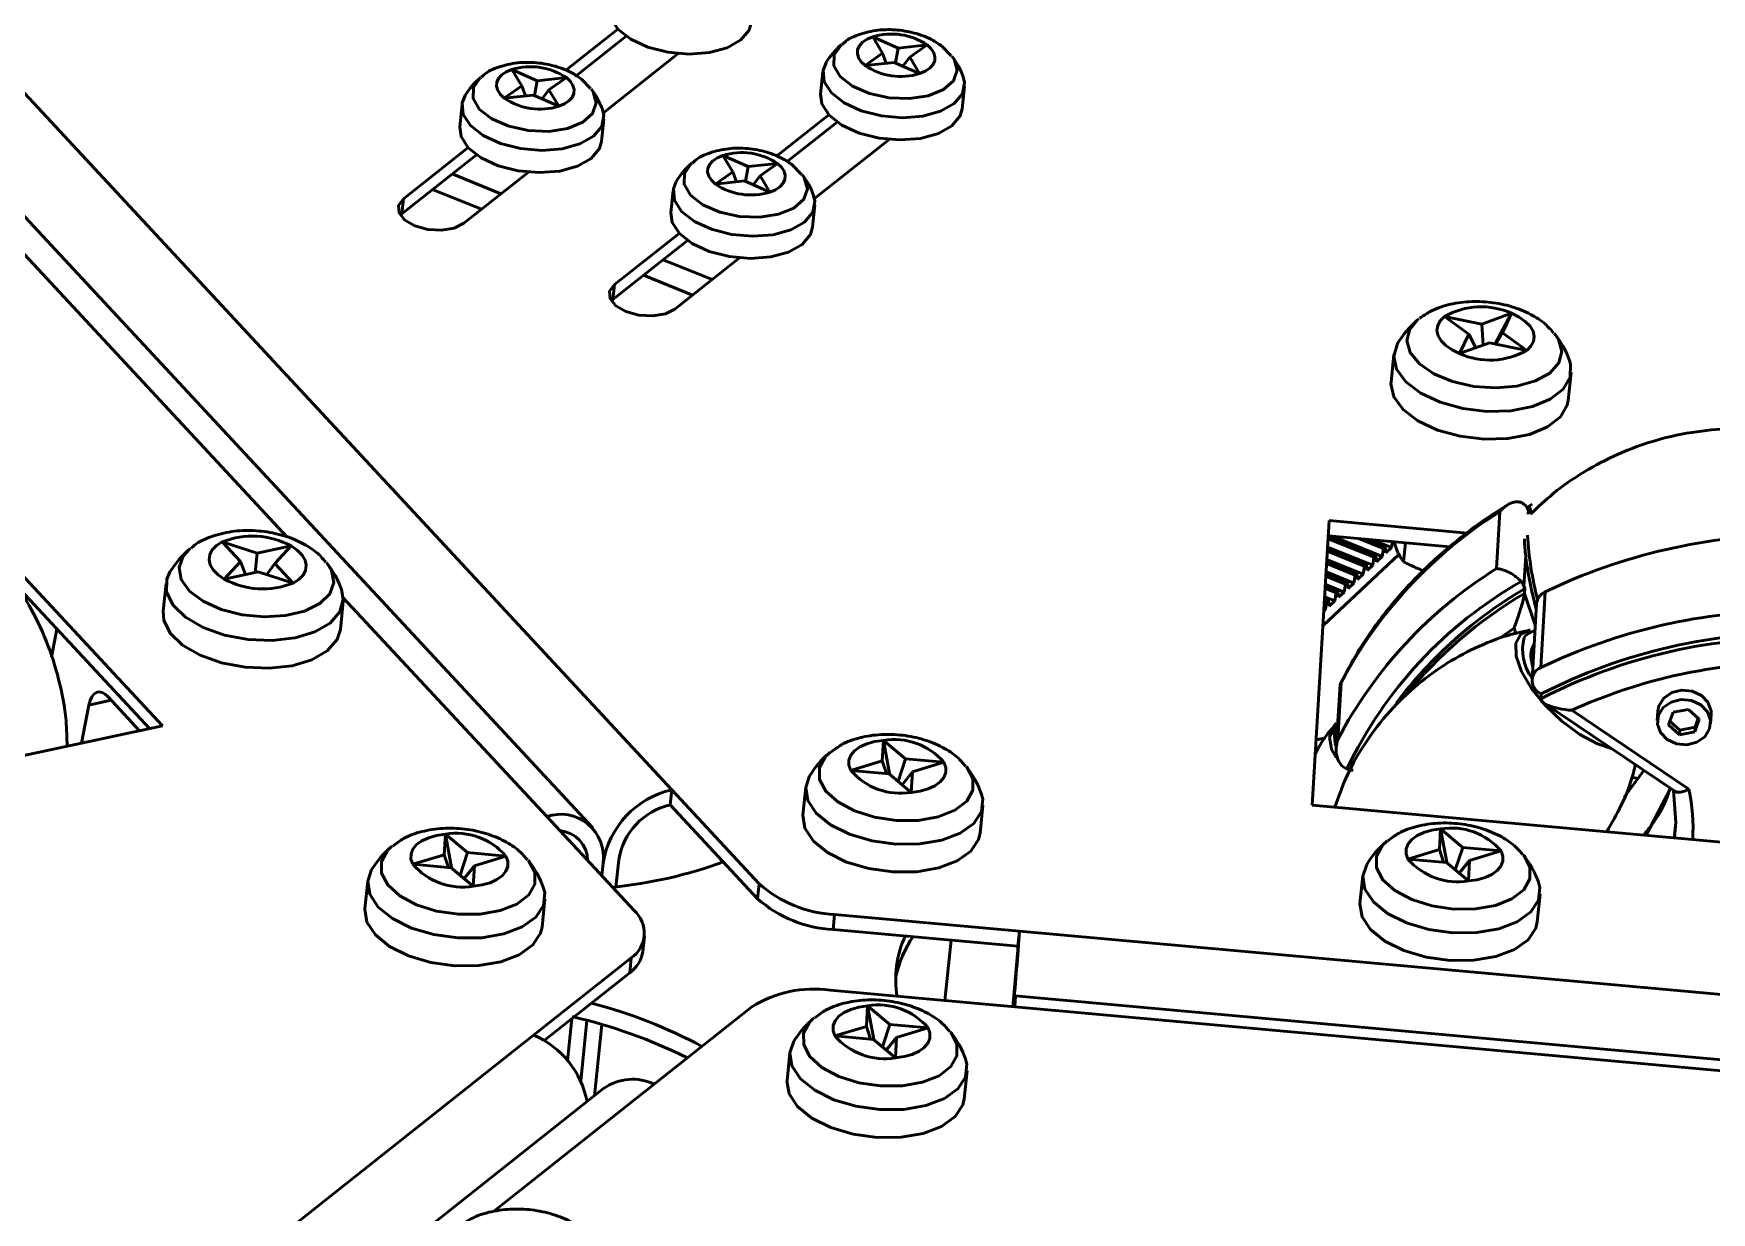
# Model space of a CAD drawing. Header units: millimetres. Extents: x 263 to 2983, y 441 to 2500.
# Drawn here: x 1865.9 to 1960.1, y 1862.7 to 1928.8 of the extents above; entities that cross this region are included whole.
import ezdxf

# ---------------------------------------------------------------- set-up
doc = ezdxf.new("R2010")
doc.units = ezdxf.units.MM
doc.header["$LTSCALE"] = 0.5
doc.layers.add('BOL', color=7, linetype='Continuous', lineweight=50)

msp = doc.modelspace()

# ---------------------------------------------------------------- linework, layer by layer
at = {"layer": 'BOL'}
for p, q in [((1901.72, 1886.398), (1859.385, 1931.934)), ((1897.278, 1884.25), (1854.942, 1929.786)), ((1895.751, 1926.774), (1898.684, 1929.096)), ((1896.351, 1926.476), (1899.151, 1928.692)), ((1913.549, 1927.738), (1912.996, 1928.657)), ((1912.996, 1928.657), (1914.42, 1928.028)), ((1902.07, 1927.719), (1897.877, 1924.401)), ((1912.573, 1927.046), (1913.549, 1927.738)), ((1913.549, 1927.738), (1913.758, 1927.174)), ((1914.42, 1928.028), (1914.27, 1927.195)), ((1914.42, 1928.028), (1916.055, 1928.205)), ((1915.079, 1927.512), (1914.688, 1927.01)), ((1916.055, 1928.205), (1915.079, 1927.512)), ((1915.079, 1927.512), (1915.632, 1926.594)), ((1917.409, 1927.587), (1916.903, 1928.118)), ((1893.293, 1925.903), (1892.74, 1926.821)), ((1892.74, 1926.821), (1894.164, 1926.193)), ((1894.164, 1926.193), (1895.799, 1926.369)), ((1895.799, 1926.369), (1894.822, 1925.677)), ((1910.196, 1926.687), (1910.068, 1925.439)), ((1914.208, 1927.222), (1912.573, 1927.046)), ((1915.632, 1926.594), (1914.208, 1927.222)), ((1892.316, 1925.21), (1893.293, 1925.903)), ((1893.293, 1925.903), (1893.502, 1925.338)), ((1894.164, 1926.193), (1894.013, 1925.36)), ((1894.822, 1925.677), (1894.432, 1925.175)), ((1894.822, 1925.677), (1895.375, 1924.758)), ((1897.153, 1925.752), (1896.647, 1926.282)), ((1918.026, 1924.621), (1918.155, 1925.869)), ((1889.94, 1924.852), (1889.812, 1923.604)), ((1893.952, 1925.387), (1892.316, 1925.21)), ((1895.375, 1924.758), (1893.952, 1925.387)), ((1897.77, 1922.786), (1897.898, 1924.034)), ((1907.602, 1921.956), (1910.534, 1924.278)), ((1908.202, 1921.658), (1911.001, 1923.874)), ((1913.92, 1922.901), (1909.728, 1919.583)), ((1886.563, 1918.729), (1890.745, 1922.039)), ((1886.65, 1919.571), (1890.278, 1922.442)), ((1905.144, 1921.085), (1904.591, 1922.003)), ((1904.591, 1922.003), (1906.014, 1921.374)), ((1889.385, 1920.962), (1892.125, 1919.848)), ((1893.664, 1921.066), (1890.036, 1918.194)), ((1904.167, 1920.392), (1905.144, 1921.085)), ((1905.144, 1921.085), (1905.353, 1920.52)), ((1906.014, 1921.374), (1905.864, 1920.542)), ((1906.014, 1921.374), (1907.65, 1921.551)), ((1906.673, 1920.859), (1906.283, 1920.357)), ((1907.65, 1921.551), (1906.673, 1920.859)), ((1906.673, 1920.859), (1907.226, 1919.94)), ((1909.003, 1920.934), (1908.497, 1921.464)), ((1888.287, 1920.093), (1891.027, 1918.979)), ((1901.791, 1920.034), (1901.663, 1918.786)), ((1905.802, 1920.569), (1904.167, 1920.392)), ((1907.226, 1919.94), (1905.802, 1920.569)), ((1886.65, 1919.571), (1886.563, 1918.729)), ((1909.621, 1917.967), (1909.749, 1919.216)), ((1863.519, 1918.426), (1880.122, 1900.568)), ((1886.474, 1918.649), (1886.563, 1918.729)), ((1898.414, 1913.911), (1902.596, 1917.221)), ((1898.501, 1914.752), (1902.129, 1917.624)), ((1901.235, 1916.144), (1903.976, 1915.03)), ((1905.515, 1916.248), (1901.886, 1913.376)), ((1900.137, 1915.275), (1902.878, 1914.161)), ((1898.501, 1914.752), (1898.414, 1913.911)), ((1898.324, 1913.831), (1898.414, 1913.911)), ((1943.659, 1912.824), (1943.568, 1912.751)), ((1946.463, 1911.963), (1945.098, 1912.961)), ((1945.098, 1912.961), (1947.193, 1912.529)), ((1947.193, 1912.529), (1948.864, 1913.139)), ((1947.193, 1912.529), (1947.265, 1911.359)), ((1948.864, 1913.139), (1947.942, 1911.42)), ((1948.864, 1913.139), (1948.346, 1912.052)), ((1945.945, 1910.877), (1946.463, 1911.963)), ((1947.616, 1911.487), (1945.945, 1910.877)), ((1946.463, 1911.963), (1946.853, 1911.208)), ((1949.711, 1911.055), (1947.616, 1911.487)), ((1948.346, 1912.052), (1947.979, 1911.412)), ((1948.346, 1912.052), (1949.711, 1911.055)), ((1951.312, 1911.955), (1951.263, 1912.015)), ((1942.258, 1910.835), (1942.097, 1909.275)), ((1952.045, 1908.252), (1952.205, 1909.813)), ((1948.016, 1898.807), (1948.207, 1902)), ((1950.02, 1902.418), (1949.696, 1902.214)), ((1949.809, 1902.072), (1949.797, 1901.873)), ((1949.809, 1902.072), (1949.854, 1901.943)), ((1949.87, 1902.209), (1949.854, 1901.943)), ((1949.99, 1901.92), (1949.866, 1902.284)), ((1949.973, 1901.905), (1949.87, 1902.209)), ((1937.677, 1885.536), (1938.629, 1901.502)), ((1938.629, 1901.502), (1946.384, 1900.8)), ((1863.655, 1900.157), (1873.117, 1889.98)), ((1877.504, 1899.208), (1876.484, 1900.304)), ((1876.484, 1900.304), (1878.441, 1899.672)), ((1878.441, 1899.672), (1880.343, 1900.08)), ((1880.343, 1900.08), (1879.434, 1899.096)), ((1941.067, 1898.995), (1938.541, 1900.022)), ((1941.137, 1899.443), (1938.569, 1900.487)), ((1941.243, 1899.543), (1938.577, 1900.627)), ((1938.579, 1900.657), (1945.405, 1900.039)), ((1941.598, 1899.495), (1938.786, 1900.638)), ((1941.668, 1899.943), (1940.293, 1900.501)), ((1941.774, 1900.042), (1940.746, 1900.46)), ((1942.13, 1899.994), (1941.051, 1900.433)), ((1941.774, 1900.042), (1941.668, 1899.943)), ((1941.812, 1899.696), (1941.774, 1900.042)), ((1941.812, 1899.696), (1942.13, 1899.994)), ((1942.13, 1899.994), (1942.182, 1900.331)), ((1942.256, 1900.324), (1942.504, 1899.666)), ((1942.909, 1900.265), (1942.799, 1899.195)), ((1874.69, 1899.942), (1874.633, 1899.895)), ((1876.595, 1898.224), (1877.504, 1899.208)), ((1877.504, 1899.208), (1877.794, 1898.482)), ((1878.441, 1899.672), (1878.333, 1898.597)), ((1879.434, 1899.096), (1878.98, 1898.476)), ((1879.434, 1899.096), (1880.454, 1898.001)), ((1882.376, 1899.099), (1882.331, 1899.156)), ((1938.278, 1895.608), (1942.534, 1899.61)), ((1940.074, 1898.443), (1938.485, 1899.089)), ((1940.18, 1898.543), (1938.494, 1899.229)), ((1940.535, 1898.495), (1938.499, 1899.323)), ((1940.605, 1898.943), (1938.527, 1899.788)), ((1940.712, 1899.043), (1938.535, 1899.928)), ((1940.712, 1899.043), (1940.605, 1898.943)), ((1940.749, 1898.696), (1940.712, 1899.043)), ((1941.067, 1898.995), (1941.137, 1899.443)), ((1941.243, 1899.543), (1941.137, 1899.443)), ((1941.281, 1899.196), (1941.243, 1899.543)), ((1941.281, 1899.196), (1941.598, 1899.495)), ((1941.598, 1899.495), (1941.668, 1899.943)), ((1949.658, 1899.539), (1949.556, 1897.815)), ((1878.497, 1898.632), (1876.595, 1898.224)), ((1880.454, 1898.001), (1878.497, 1898.632)), ((1939.542, 1897.943), (1938.444, 1898.39)), ((1939.649, 1898.043), (1938.452, 1898.53)), ((1940.004, 1897.995), (1938.458, 1898.624)), ((1940.004, 1897.995), (1940.074, 1898.443)), ((1940.18, 1898.543), (1940.074, 1898.443)), ((1940.218, 1898.196), (1940.18, 1898.543)), ((1940.218, 1898.196), (1940.535, 1898.495)), ((1940.535, 1898.495), (1940.605, 1898.943)), ((1940.749, 1898.696), (1941.067, 1898.995)), ((1864.908, 1897.875), (1872.392, 1889.825)), ((1873.322, 1897.98), (1873.162, 1896.419)), ((1883.275, 1897.176), (1894.694, 1884.893)), ((1938.941, 1896.996), (1938.374, 1897.226)), ((1939.011, 1897.444), (1938.402, 1897.691)), ((1939.117, 1897.544), (1938.41, 1897.831)), ((1939.472, 1897.496), (1938.416, 1897.925)), ((1938.941, 1896.996), (1939.011, 1897.444)), ((1939.117, 1897.544), (1939.011, 1897.444)), ((1939.155, 1897.197), (1939.117, 1897.544)), ((1939.155, 1897.197), (1939.472, 1897.496)), ((1939.472, 1897.496), (1939.542, 1897.943)), ((1939.649, 1898.043), (1939.542, 1897.943)), ((1939.686, 1897.697), (1939.649, 1898.043)), ((1939.686, 1897.697), (1940.004, 1897.995)), ((1949.556, 1897.815), (1949.6, 1897.685)), ((1949.584, 1897.419), (1949.6, 1897.685)), ((1949.584, 1897.419), (1950.195, 1895.631)), ((1950.754, 1897.508), (1950.5, 1893.25)), ((1883.109, 1895.397), (1883.27, 1896.957)), ((1938.326, 1896.417), (1938.41, 1896.496)), ((1938.41, 1896.496), (1938.333, 1896.527)), ((1938.479, 1896.944), (1938.36, 1896.992)), ((1938.586, 1897.044), (1938.369, 1897.132)), ((1938.41, 1896.496), (1938.479, 1896.944)), ((1938.586, 1897.044), (1938.479, 1896.944)), ((1938.623, 1896.697), (1938.586, 1897.044)), ((1938.623, 1896.697), (1938.941, 1896.996)), ((1950.267, 1896.831), (1950.013, 1892.574)), ((1867.2, 1895.409), (1866.893, 1893.83)), ((1949.001, 1895.473), (1948.327, 1895.007)), ((1949.106, 1895.165), (1949.001, 1895.473)), ((1871.841, 1889.707), (1870.076, 1891.605)), ((1939.232, 1892.308), (1939.02, 1888.751)), ((1939.301, 1892.416), (1939.11, 1889.223)), ((1950.398, 1891.855), (1950.524, 1891.771)), ((1950.508, 1891.505), (1950.524, 1891.771)), ((1868.577, 1889.008), (1868.994, 1891.151)), ((1870.249, 1891.42), (1868.994, 1891.151)), ((1950.691, 1891.247), (1958.023, 1886.309)), ((1952.242, 1890.854), (1958.818, 1886.425)), ((1957.077, 1890.813), (1957.045, 1890.281)), ((1957.933, 1890.745), (1957.682, 1890.031)), ((1958.793, 1890.905), (1957.933, 1890.745)), ((1959.402, 1890.352), (1958.793, 1890.905)), ((1960.04, 1890.102), (1960.071, 1890.634)), ((1873.117, 1889.98), (1846.77, 1884.338)), ((1957.682, 1890.031), (1958.292, 1889.477)), ((1957.757, 1890.243), (1958.307, 1889.743)), ((1958.307, 1889.743), (1958.292, 1889.477)), ((1958.292, 1889.477), (1959.151, 1889.638)), ((1958.307, 1889.743), (1959.167, 1889.904)), ((1959.151, 1889.638), (1959.402, 1890.352)), ((1959.167, 1889.904), (1959.151, 1889.638)), ((1959.167, 1889.904), (1959.343, 1890.406)), ((1913.532, 1888.016), (1913.6, 1889.169)), ((1913.6, 1889.169), (1913.948, 1887.3)), ((1913.6, 1889.169), (1914.84, 1888.13)), ((1937.896, 1889.205), (1938.421, 1889.317)), ((1910.603, 1888.499), (1910.545, 1888.451)), ((1911.766, 1887.48), (1913.532, 1888.016)), ((1913.532, 1888.016), (1913.771, 1887.299)), ((1914.84, 1888.13), (1914.427, 1886.863)), ((1914.84, 1888.13), (1916.997, 1887.936)), ((1916.997, 1887.936), (1915.231, 1887.399)), ((1913.923, 1887.286), (1911.766, 1887.48)), ((1915.163, 1886.247), (1913.923, 1887.286)), ((1915.231, 1887.399), (1914.649, 1886.677)), ((1915.231, 1887.399), (1915.163, 1886.247)), ((1955.189, 1885.981), (1956.286, 1887.479)), ((1955.978, 1887.022), (1955.613, 1887.094)), ((1901.72, 1886.398), (1901.633, 1885.556)), ((1906.624, 1881.123), (1901.72, 1886.398)), ((1909.235, 1886.536), (1909.074, 1884.975)), ((1956.422, 1883.839), (1957.788, 1886.467)), ((1906.537, 1880.281), (1901.633, 1885.556)), ((1919.022, 1883.953), (1919.182, 1885.513)), ((1995.43, 1880.308), (1937.677, 1885.536)), ((1894.694, 1884.893), (1899.598, 1879.618)), ((1944.81, 1883.045), (1944.877, 1884.198)), ((1944.877, 1884.198), (1945.226, 1882.329)), ((1944.877, 1884.198), (1946.118, 1883.159)), ((1957.995, 1883.697), (1958.086, 1884.55)), ((1886.013, 1883.233), (1885.955, 1883.185)), ((1888.943, 1882.751), (1889.01, 1883.904)), ((1889.01, 1883.904), (1889.359, 1882.035)), ((1889.01, 1883.904), (1890.25, 1882.865)), ((1941.881, 1883.527), (1941.823, 1883.479)), ((1943.044, 1882.509), (1944.81, 1883.045)), ((1944.81, 1883.045), (1945.049, 1882.328)), ((1946.118, 1883.159), (1945.705, 1881.892)), ((1946.118, 1883.159), (1948.274, 1882.964)), ((1887.177, 1882.215), (1888.943, 1882.751)), ((1889.334, 1882.02), (1887.177, 1882.215)), ((1888.943, 1882.751), (1889.181, 1882.034)), ((1890.25, 1882.865), (1889.837, 1881.598)), ((1890.641, 1882.134), (1890.059, 1881.412)), ((1890.25, 1882.865), (1892.407, 1882.67)), ((1890.641, 1882.134), (1890.574, 1880.981)), ((1892.407, 1882.67), (1890.641, 1882.134)), ((1897.788, 1881.566), (1897.861, 1882.278)), ((1898.739, 1882.466), (1898.582, 1880.94)), ((1945.201, 1882.314), (1943.044, 1882.509)), ((1946.441, 1881.275), (1945.201, 1882.314)), ((1946.508, 1882.428), (1945.927, 1881.706)), ((1946.508, 1882.428), (1946.441, 1881.275)), ((1948.274, 1882.964), (1946.508, 1882.428)), ((1884.645, 1881.27), (1884.485, 1879.71)), ((1890.574, 1880.981), (1889.334, 1882.02)), ((1940.512, 1881.564), (1940.352, 1880.004)), ((1894.432, 1878.687), (1894.593, 1880.247)), ((1906.537, 1880.281), (1906.624, 1881.123)), ((1950.299, 1878.981), (1950.46, 1880.542)), ((1910.856, 1879.402), (1910.77, 1878.56)), ((1921.237, 1878.462), (1910.856, 1879.402)), ((1921.151, 1877.621), (1910.77, 1878.56)), ((1921.237, 1878.462), (1921.151, 1877.621)), ((2010.854, 1870.351), (1921.237, 1878.462)), ((1900.094, 1877.325), (1900.181, 1878.167)), ((1917.051, 1874.561), (1917.401, 1877.96)), ((1899.44, 1876.957), (1893.962, 1872.622)), ((1899.353, 1876.116), (1899.44, 1876.957)), ((1899.353, 1876.116), (1894.561, 1872.322)), ((1910.602, 1875.144), (1920.984, 1874.205)), ((2010.615, 1866.71), (1920.998, 1874.821)), ((1900.734, 1869.869), (1906.211, 1874.204)), ((1912.644, 1873.115), (1912.711, 1874.267)), ((1912.711, 1874.267), (1913.06, 1872.399)), ((1912.711, 1874.267), (1913.951, 1873.228)), ((1920.984, 1874.205), (2010.6, 1866.094)), ((1896.104, 1873.544), (1895.863, 1871.198)), ((1896.602, 1870.03), (1896.953, 1873.452)), ((1897.788, 1873.218), (1897.377, 1869.22)), ((1909.714, 1873.597), (1909.657, 1873.549)), ((1910.878, 1872.578), (1912.644, 1873.115)), ((1912.644, 1873.115), (1912.882, 1872.398)), ((1913.951, 1873.228), (1913.539, 1871.962)), ((1913.951, 1873.228), (1916.108, 1873.034)), ((1916.108, 1873.034), (1914.342, 1872.498)), ((1893.962, 1872.622), (1846.681, 1835.196)), ((1913.035, 1872.384), (1910.878, 1872.578)), ((1914.275, 1871.345), (1913.035, 1872.384)), ((1914.342, 1872.498), (1913.761, 1871.776)), ((1914.342, 1872.498), (1914.275, 1871.345)), ((1908.346, 1871.634), (1908.186, 1870.073)), ((1891.711, 1862.726), (1900.734, 1869.869)), ((1918.133, 1869.051), (1918.294, 1870.611)), ((1897.905, 1869.638), (1850.624, 1832.212))]:
    msp.add_line(p, q, dxfattribs=at)
at = {"layer": 'BOL', "flags": 128}
for points in [[(1898.218, 1930.257), (1898.29, 1929.712), (1898.696, 1929.083), (1899.413, 1928.522), (1900.377, 1928.078), (1901.503, 1927.792), (1902.69, 1927.689), (1903.834, 1927.778), (1904.832, 1928.05), (1905.596, 1928.482), (1906.058, 1929.036), (1906.176, 1929.439)], [(1912.996, 1928.657), (1912.682, 1928.524), (1912.43, 1928.356), (1912.251, 1928.161), (1912.151, 1927.945), (1912.134, 1927.716), (1912.201, 1927.484), (1912.349, 1927.258), (1912.573, 1927.046)], [(1911.245, 1928.219), (1911.22, 1928.198), (1910.834, 1927.648), (1910.818, 1927.034), (1911.175, 1926.424), (1911.866, 1925.883), (1912.816, 1925.47), (1913.922, 1925.23), (1915.064, 1925.189), (1916.119, 1925.35), (1916.972, 1925.698), (1917.53, 1926.194), (1917.734, 1926.783), (1917.561, 1927.404), (1917.44, 1927.582)], [(1915.632, 1926.594), (1915.946, 1926.727), (1916.198, 1926.894), (1916.377, 1927.09), (1916.477, 1927.306), (1916.494, 1927.534), (1916.427, 1927.766), (1916.279, 1927.992), (1916.055, 1928.205)], [(1890.989, 1926.384), (1890.964, 1926.362), (1890.577, 1925.812), (1890.562, 1925.199), (1890.919, 1924.589), (1891.61, 1924.048), (1892.56, 1923.635), (1893.666, 1923.395), (1894.808, 1923.353), (1895.863, 1923.515), (1896.716, 1923.863), (1897.274, 1924.358), (1897.478, 1924.948), (1897.305, 1925.568), (1897.184, 1925.747)], [(1892.74, 1926.821), (1892.426, 1926.688), (1892.174, 1926.521), (1891.995, 1926.325), (1891.895, 1926.109), (1891.878, 1925.881), (1891.945, 1925.649), (1892.093, 1925.423), (1892.316, 1925.21)], [(1895.375, 1924.758), (1895.69, 1924.891), (1895.941, 1925.059), (1896.121, 1925.254), (1896.221, 1925.47), (1896.238, 1925.699), (1896.171, 1925.931), (1896.023, 1926.157), (1895.799, 1926.369)], [(1910.375, 1927.2), (1910.211, 1926.783), (1910.269, 1926.142), (1910.675, 1925.513), (1911.392, 1924.952), (1912.356, 1924.509), (1913.482, 1924.223), (1914.669, 1924.119), (1915.813, 1924.208), (1916.811, 1924.48), (1917.575, 1924.912), (1918.037, 1925.466), (1918.156, 1926.092), (1918.084, 1926.407)], [(1910.068, 1925.439), (1910.141, 1924.894), (1910.547, 1924.265), (1911.263, 1923.703), (1912.228, 1923.26), (1913.353, 1922.974), (1914.541, 1922.871), (1915.684, 1922.959), (1916.683, 1923.232), (1917.447, 1923.664), (1917.908, 1924.218), (1918.026, 1924.621)], [(1890.118, 1925.365), (1889.954, 1924.948), (1890.013, 1924.307), (1890.419, 1923.678), (1891.135, 1923.117), (1892.1, 1922.673), (1893.225, 1922.387), (1894.413, 1922.284), (1895.557, 1922.372), (1896.555, 1922.645), (1897.319, 1923.077), (1897.781, 1923.631), (1897.899, 1924.256), (1897.828, 1924.572)], [(1889.812, 1923.604), (1889.885, 1923.058), (1890.29, 1922.429), (1891.007, 1921.868), (1891.971, 1921.425), (1893.097, 1921.139), (1894.285, 1921.036), (1895.428, 1921.124), (1896.426, 1921.397), (1897.19, 1921.829), (1897.652, 1922.382), (1897.77, 1922.786)], [(1904.591, 1922.003), (1904.276, 1921.87), (1904.025, 1921.703), (1903.845, 1921.507), (1903.745, 1921.291), (1903.728, 1921.063), (1903.795, 1920.831), (1903.943, 1920.605), (1904.167, 1920.392)], [(1902.839, 1921.566), (1902.814, 1921.544), (1902.428, 1920.994), (1902.412, 1920.381), (1902.769, 1919.771), (1903.46, 1919.23), (1904.41, 1918.817), (1905.516, 1918.577), (1906.659, 1918.535), (1907.713, 1918.697), (1908.566, 1919.045), (1909.125, 1919.54), (1909.328, 1920.13), (1909.155, 1920.75), (1909.034, 1920.929)], [(1907.226, 1919.94), (1907.54, 1920.073), (1907.792, 1920.241), (1907.971, 1920.436), (1908.071, 1920.652), (1908.088, 1920.881), (1908.021, 1921.112), (1907.873, 1921.339), (1907.65, 1921.551)], [(1901.969, 1920.547), (1901.805, 1920.13), (1901.864, 1919.489), (1902.269, 1918.86), (1902.986, 1918.298), (1903.95, 1917.855), (1905.076, 1917.569), (1906.264, 1917.466), (1907.407, 1917.554), (1908.405, 1917.827), (1909.169, 1918.259), (1909.631, 1918.813), (1909.75, 1919.438), (1909.679, 1919.754)], [(1890.036, 1918.194), (1889.505, 1917.928), (1888.797, 1917.807), (1888.02, 1917.85), (1887.292, 1918.051), (1886.724, 1918.377), (1886.403, 1918.781), (1886.377, 1919.2), (1886.65, 1919.571)], [(1901.663, 1918.786), (1901.735, 1918.24), (1902.141, 1917.611), (1902.858, 1917.05), (1903.822, 1916.607), (1904.948, 1916.321), (1906.135, 1916.218), (1907.279, 1916.306), (1908.277, 1916.578), (1909.041, 1917.011), (1909.503, 1917.564), (1909.621, 1917.967)], [(1901.886, 1913.376), (1901.355, 1913.11), (1900.648, 1912.989), (1899.871, 1913.032), (1899.143, 1913.232), (1898.575, 1913.559), (1898.253, 1913.963), (1898.227, 1914.382), (1898.501, 1914.752)], [(1943.568, 1912.751), (1943.153, 1912.256), (1942.985, 1911.61), (1943.169, 1910.939), (1943.691, 1910.299), (1944.508, 1909.74), (1945.553, 1909.307), (1946.743, 1909.037), (1947.981, 1908.951), (1949.166, 1909.056), (1950.202, 1909.342), (1951.006, 1909.788), (1951.512, 1910.357), (1951.68, 1911.003), (1951.496, 1911.674), (1951.312, 1911.955)], [(1945.098, 1912.961), (1944.858, 1912.722), (1944.715, 1912.455), (1944.676, 1912.172), (1944.741, 1911.882), (1944.909, 1911.597), (1945.173, 1911.328), (1945.523, 1911.085), (1945.945, 1910.877)], [(1949.711, 1911.055), (1949.951, 1911.294), (1950.094, 1911.56), (1950.133, 1911.844), (1950.068, 1912.134), (1949.9, 1912.419), (1949.636, 1912.688), (1949.286, 1912.931), (1948.864, 1913.139)], [(1942.48, 1911.476), (1942.46, 1911.442), (1942.251, 1910.738), (1942.412, 1910.003), (1942.93, 1909.292), (1943.767, 1908.657), (1944.861, 1908.146), (1946.13, 1907.797), (1947.482, 1907.635), (1948.815, 1907.673), (1950.03, 1907.907), (1951.038, 1908.32), (1951.764, 1908.882), (1952.153, 1909.551), (1952.178, 1910.278), (1952.118, 1910.486)], [(1942.097, 1909.275), (1942.091, 1909.177), (1942.251, 1908.443), (1942.769, 1907.731), (1943.606, 1907.097), (1944.7, 1906.586), (1945.97, 1906.237), (1947.322, 1906.075), (1948.654, 1906.112), (1949.87, 1906.346), (1950.878, 1906.76), (1951.603, 1907.322), (1951.993, 1907.991), (1952.045, 1908.252)], [(1876.484, 1900.304), (1876.157, 1900.101), (1875.918, 1899.861), (1875.778, 1899.594), (1875.741, 1899.31), (1875.808, 1899.02), (1875.978, 1898.736), (1876.244, 1898.467), (1876.595, 1898.224)], [(1880.454, 1898.001), (1880.781, 1898.204), (1881.02, 1898.443), (1881.16, 1898.71), (1881.197, 1898.994), (1881.13, 1899.284), (1880.96, 1899.569), (1880.694, 1899.837), (1880.343, 1900.08)], [(1874.633, 1899.895), (1874.281, 1899.505), (1874.053, 1898.869), (1874.177, 1898.199), (1874.642, 1897.55), (1875.412, 1896.973), (1876.424, 1896.516), (1877.595, 1896.216), (1878.832, 1896.097), (1880.033, 1896.168), (1881.101, 1896.425), (1881.951, 1896.845), (1882.512, 1897.396), (1882.741, 1898.032), (1882.617, 1898.702), (1882.376, 1899.099)], [(1873.545, 1898.621), (1873.365, 1898.209), (1873.358, 1897.481), (1873.716, 1896.753), (1874.415, 1896.077), (1875.401, 1895.505), (1876.602, 1895.078), (1877.929, 1894.829), (1879.283, 1894.775), (1880.564, 1894.921), (1881.676, 1895.256), (1882.538, 1895.755), (1883.085, 1896.382), (1883.277, 1897.088), (1883.182, 1897.63)], [(1873.162, 1896.419), (1873.197, 1895.921), (1873.556, 1895.192), (1874.255, 1894.517), (1875.241, 1893.944), (1876.442, 1893.518), (1877.769, 1893.268), (1879.122, 1893.215), (1880.403, 1893.361), (1881.516, 1893.696), (1882.378, 1894.195), (1882.925, 1894.821), (1883.109, 1895.397)], [(1949.88, 1895.377), (1949.382, 1895.127), (1949.111, 1894.619), (1949.126, 1893.901), (1949.426, 1893.031), (1949.986, 1892.079), (1950.761, 1891.123), (1951.688, 1890.24), (1952.693, 1889.502), (1953.693, 1888.968), (1954.453, 1888.713)], [(1950.178, 1895.353), (1950.163, 1895.35), (1949.663, 1895.065), (1949.574, 1894.941)], [(1870.076, 1891.605), (1869.906, 1891.759), (1869.735, 1891.853), (1869.569, 1891.886), (1869.415, 1891.855), (1869.276, 1891.763), (1869.157, 1891.611), (1869.062, 1891.405), (1868.994, 1891.151)], [(1960.071, 1890.634), (1960.065, 1890.832), (1959.891, 1891.308), (1959.517, 1891.695), (1958.999, 1891.934), (1958.416, 1891.989), (1957.858, 1891.851), (1957.408, 1891.542), (1957.136, 1891.108), (1957.077, 1890.813)], [(1959.98, 1889.807), (1960.033, 1890.3), (1959.859, 1890.776), (1959.485, 1891.163), (1958.967, 1891.402), (1958.384, 1891.457), (1957.826, 1891.319), (1957.376, 1891.009), (1957.104, 1890.575), (1957.051, 1890.083), (1957.225, 1889.607), (1957.599, 1889.22), (1958.117, 1888.981), (1958.7, 1888.926), (1959.258, 1889.064), (1959.708, 1889.373), (1959.98, 1889.807)], [(1939.012, 1890.134), (1938.918, 1890.01), (1938.651, 1889.349)], [(1939.099, 1890.076), (1938.908, 1889.545), (1938.965, 1888.991)], [(1913.6, 1889.169), (1913.105, 1889.097), (1912.658, 1888.971), (1912.279, 1888.796), (1911.98, 1888.58), (1911.773, 1888.33), (1911.666, 1888.057), (1911.664, 1887.77), (1911.766, 1887.48)], [(1938.651, 1889.349), (1938.748, 1888.666), (1939.024, 1888.209)], [(1938.965, 1888.991), (1939.012, 1888.869), (1939.025, 1888.841)], [(1910.545, 1888.451), (1910.346, 1888.257), (1910.003, 1887.643), (1910.009, 1886.979), (1910.364, 1886.316), (1911.038, 1885.71), (1911.977, 1885.208), (1913.105, 1884.852), (1914.331, 1884.671), (1915.555, 1884.679)], [(1915.163, 1886.247), (1915.659, 1886.319), (1916.105, 1886.445), (1916.484, 1886.619), (1916.784, 1886.836), (1916.99, 1887.085), (1917.097, 1887.359), (1917.099, 1887.646), (1916.997, 1887.936)], [(1909.457, 1887.176), (1909.234, 1886.526), (1909.35, 1885.792), (1909.826, 1885.075), (1910.627, 1884.428), (1911.694, 1883.9), (1912.948, 1883.53), (1914.295, 1883.344), (1915.635, 1883.358)], [(1915.555, 1884.679), (1916.678, 1884.875), (1917.609, 1885.245), (1918.273, 1885.757), (1918.616, 1886.37), (1918.61, 1887.034), (1918.289, 1887.655)], [(1918.289, 1887.655), (1918.255, 1887.697), (1918.248, 1887.706)], [(1915.635, 1883.358), (1916.87, 1883.569), (1917.907, 1883.962), (1918.67, 1884.508), (1919.102, 1885.166), (1919.171, 1885.889), (1919.095, 1886.186)], [(1958.016, 1883.695), (1958.083, 1884.56), (1957.958, 1886.352)], [(1909.074, 1884.975), (1909.073, 1884.965), (1909.189, 1884.231), (1909.666, 1883.514), (1910.467, 1882.868), (1911.534, 1882.34), (1912.787, 1881.969), (1914.134, 1881.784), (1915.475, 1881.797)], [(1944.877, 1884.198), (1944.382, 1884.125), (1943.936, 1883.999), (1943.556, 1883.825), (1943.257, 1883.609), (1943.05, 1883.359), (1942.944, 1883.085), (1942.942, 1882.798), (1943.044, 1882.509)], [(1885.955, 1883.185), (1885.756, 1882.991), (1885.413, 1882.378), (1885.419, 1881.713), (1885.774, 1881.051), (1886.448, 1880.444), (1887.387, 1879.943), (1888.515, 1879.587), (1889.741, 1879.406), (1890.965, 1879.414)], [(1889.01, 1883.904), (1888.515, 1883.831), (1888.069, 1883.705), (1887.689, 1883.531), (1887.39, 1883.315), (1887.183, 1883.065), (1887.077, 1882.791), (1887.074, 1882.504), (1887.177, 1882.215)], [(1915.475, 1881.797), (1916.71, 1882.008), (1917.747, 1882.401), (1918.51, 1882.947), (1918.942, 1883.606), (1919.022, 1883.953)], [(1941.823, 1883.479), (1941.623, 1883.285), (1941.281, 1882.672), (1941.287, 1882.007), (1941.641, 1881.345), (1942.315, 1880.738), (1943.255, 1880.237), (1944.383, 1879.881), (1945.608, 1879.7), (1946.832, 1879.708)], [(1890.574, 1880.981), (1891.069, 1881.054), (1891.515, 1881.18), (1891.895, 1881.354), (1892.194, 1881.57), (1892.401, 1881.82), (1892.507, 1882.094), (1892.509, 1882.381), (1892.407, 1882.67)], [(1890.965, 1879.414), (1892.088, 1879.61), (1893.019, 1879.979), (1893.683, 1880.491), (1894.026, 1881.104), (1894.02, 1881.769), (1893.699, 1882.389)], [(1893.699, 1882.389), (1893.666, 1882.431), (1893.658, 1882.441)], [(1940.735, 1882.205), (1940.511, 1881.554), (1940.627, 1880.82), (1941.104, 1880.104), (1941.905, 1879.457), (1942.972, 1878.929), (1944.226, 1878.559), (1945.572, 1878.373), (1946.913, 1878.386)], [(1946.441, 1881.275), (1946.936, 1881.348), (1947.382, 1881.474), (1947.762, 1881.648), (1948.061, 1881.864), (1948.268, 1882.114), (1948.374, 1882.388), (1948.377, 1882.675), (1948.274, 1882.964)], [(1946.832, 1879.708), (1947.956, 1879.904), (1948.887, 1880.273), (1949.551, 1880.785), (1949.894, 1881.398), (1949.888, 1882.063), (1949.566, 1882.683)], [(1949.566, 1882.683), (1949.533, 1882.726), (1949.525, 1882.735)], [(1884.868, 1881.911), (1884.644, 1881.26), (1884.76, 1880.526), (1885.236, 1879.809), (1886.038, 1879.163), (1887.105, 1878.635), (1888.358, 1878.264), (1889.705, 1878.079), (1891.046, 1878.092)], [(1946.913, 1878.386), (1948.148, 1878.597), (1949.185, 1878.99), (1949.948, 1879.537), (1950.38, 1880.195), (1950.449, 1880.917), (1950.372, 1881.214)], [(1891.046, 1878.092), (1892.28, 1878.303), (1893.318, 1878.696), (1894.081, 1879.242), (1894.513, 1879.901), (1894.582, 1880.623), (1894.505, 1880.92)], [(1884.485, 1879.71), (1884.484, 1879.7), (1884.6, 1878.966), (1885.076, 1878.249), (1885.877, 1877.603), (1886.944, 1877.074), (1888.198, 1876.704), (1889.545, 1876.518), (1890.885, 1876.532)], [(1940.352, 1880.004), (1940.351, 1879.994), (1940.467, 1879.26), (1940.943, 1878.543), (1941.745, 1877.897), (1942.812, 1877.369), (1944.065, 1876.998), (1945.412, 1876.813), (1946.753, 1876.826)], [(1890.885, 1876.532), (1892.12, 1876.743), (1893.157, 1877.136), (1893.92, 1877.682), (1894.352, 1878.341), (1894.432, 1878.687)], [(1946.753, 1876.826), (1947.987, 1877.037), (1949.025, 1877.43), (1949.788, 1877.976), (1950.22, 1878.635), (1950.299, 1878.981)], [(1920.901, 1874.212), (1920.935, 1874.478), (1920.972, 1874.724), (1920.996, 1874.82), (1921.006, 1874.763), (1921.002, 1874.555), (1920.984, 1874.205)], [(1912.711, 1874.267), (1912.216, 1874.195), (1911.77, 1874.069), (1911.39, 1873.895), (1911.091, 1873.678), (1910.884, 1873.429), (1910.778, 1873.155), (1910.776, 1872.868), (1910.878, 1872.578)], [(1909.657, 1873.549), (1909.457, 1873.355), (1909.114, 1872.742), (1909.121, 1872.077), (1909.475, 1871.415), (1910.149, 1870.808), (1911.088, 1870.306), (1912.217, 1869.951), (1913.442, 1869.769), (1914.666, 1869.777)], [(1914.275, 1871.345), (1914.77, 1871.417), (1915.216, 1871.543), (1915.596, 1871.718), (1915.895, 1871.934), (1916.102, 1872.184), (1916.208, 1872.457), (1916.21, 1872.744), (1916.108, 1873.034)], [(1914.666, 1869.777), (1915.789, 1869.974), (1916.721, 1870.343), (1917.385, 1870.855), (1917.727, 1871.468), (1917.721, 1872.133), (1917.4, 1872.753)], [(1917.4, 1872.753), (1917.367, 1872.795), (1917.359, 1872.805)], [(1908.569, 1872.275), (1908.345, 1871.624), (1908.461, 1870.89), (1908.938, 1870.173), (1909.739, 1869.527), (1910.806, 1868.999), (1912.059, 1868.628), (1913.406, 1868.443), (1914.747, 1868.456)], [(1914.747, 1868.456), (1915.981, 1868.667), (1917.019, 1869.06), (1917.782, 1869.606), (1918.214, 1870.265), (1918.283, 1870.987), (1918.206, 1871.284)], [(1908.186, 1870.073), (1908.185, 1870.064), (1908.301, 1869.329), (1908.777, 1868.613), (1909.578, 1867.966), (1910.645, 1867.438), (1911.899, 1867.068), (1913.246, 1866.882), (1914.586, 1866.895)], [(1914.586, 1866.895), (1915.821, 1867.106), (1916.858, 1867.5), (1917.621, 1868.046), (1918.053, 1868.704), (1918.133, 1869.051)]]:
    msp.add_lwpolyline(points, dxfattribs=at)
at = {"layer": 'BOL'}
for centre, radius, start, end in [((1914.052, 1925.227), 3.589, 56.07671, 107.11581), ((1914.039, 1924.953), 4.299, 130.54445, 148.48304), ((1914.039, 1924.953), 4.299, 19.77755, 37.71613), ((1893.783, 1923.117), 4.299, 130.54445, 148.48304), ((1893.796, 1923.392), 3.589, 56.07795, 107.11649), ((1914.576, 1930.023), 3.589, 236.07671, 287.11581), ((1893.783, 1923.117), 4.299, 19.77755, 37.71613), ((1894.319, 1928.188), 3.589, 236.07671, 287.11581), ((1905.647, 1918.573), 3.589, 56.07659, 107.11593), ((1905.634, 1918.299), 4.299, 130.54445, 148.48304), ((1905.634, 1918.299), 4.299, 19.77755, 37.71613), ((1906.17, 1923.37), 3.589, 236.07671, 287.11581), ((1947.157, 1909.334), 4.17, 65.82945, 119.57918), ((1947.061, 1908.667), 5.373, 130.54445, 148.48304), ((1947.061, 1908.667), 5.373, 19.77755, 37.71613), ((1947.652, 1914.682), 4.17, 245.82945, 299.57918), ((1961.402, 1880.808), 24.964, 121.90854, 152.28939), ((1949.033, 1901.802), 0.822, 19.173, 41.21548), ((1878.179, 1896.151), 4.485, 61.159, 112.20317), ((1968.989, 1901.848), 19.268, 183.47646, 194.35597), ((1964.839, 1868.132), 32.578, 90.21538, 115.61638), ((1878.126, 1895.812), 5.373, 130.54445, 148.48304), ((1878.126, 1895.812), 5.373, 19.77755, 37.71613), ((1878.759, 1902.153), 4.485, 241.15901, 292.20316), ((1961.21, 1877.616), 24.963, 121.90754, 152.29039), ((1961.371, 1877.155), 24.114, 119.77075, 154.42736), ((1962.082, 1876.405), 24.671, 120.39389, 142.96684), ((1962.278, 1875.877), 25.004, 120.5106, 140.92078), ((1948.779, 1897.545), 0.822, 19.16484, 41.21901), ((1951.081, 1896.758), 0.818, 113.58076, 174.88813), ((1964.585, 1863.874), 32.578, 90.21537, 115.6164), ((1952.093, 1894.244), 2.614, 164.53622, 217.44156), ((1951.096, 1893.944), 1.16, 146.09196, 207.07879), ((1964.618, 1864.066), 30.854, 88.61747, 117.21443), ((1964.634, 1864.332), 30.855, 88.61743, 117.21394), ((1951.115, 1893.685), 1.119, 154.02791, 199.14929), ((1964.593, 1863.744), 29.791, 91.33942, 114.49256), ((1950.8, 1892.527), 0.783, 112.54959, 239.11624), ((1914.201, 1885.53), 3.688, 40.70833, 99.37812), ((1914.038, 1884.367), 5.373, 130.54445, 148.48304), ((1914.562, 1889.886), 3.688, 220.70792, 279.3795), ((1914.038, 1884.367), 5.373, 19.77755, 37.71613), ((1940.015, 1888.66), 1.166, 250.13283, 267.5899), ((1902.855, 1881.467), 5.06, 102.96832, 170.77082), ((1949.174, 1884.277), 9.88, 356.08851, 12.55947), ((1895.469, 1882.607), 2.414, 352.16668, 108.73416), ((1902.485, 1881.858), 3.795, 102.96916, 170.77013), ((1895.288, 1882.4), 1.706, 0.66027, 85.16607), ((1945.478, 1880.559), 3.688, 40.70811, 99.37834), ((1889.448, 1879.102), 5.373, 130.54445, 148.48304), ((1889.611, 1880.265), 3.688, 40.70833, 99.37812), ((1945.316, 1879.396), 5.373, 130.54445, 148.48304), ((1889.973, 1884.62), 3.688, 220.70846, 279.37918), ((1889.448, 1879.102), 5.373, 19.77755, 37.71613), ((1895.624, 1907.338), 26.565, 275.97831, 289.79589), ((1945.84, 1884.914), 3.688, 220.70757, 279.37865), ((1945.316, 1879.396), 5.373, 19.77755, 37.71613), ((1911.058, 1885.335), 6.781, 228.18838, 267.56082), ((1911.145, 1886.177), 6.781, 228.18838, 267.56082), ((1898.488, 1878.349), 1.686, 304.35171, 48.82439), ((1781.353, 1887.852), 140.199, 354.41763, 356.16), ((1920.089, 1875.752), 5.8, 155.11206, 189.72147), ((1920.505, 1874.569), 6.345, 145.43401, 167.95148), ((1806.079, 1885.487), 115.34, 354.39195, 356.08947), ((1898.314, 1877.584), 1.799, 305.26957, 351.70779), ((1909.672, 1868.766), 6.446, 81.70112, 122.47151), ((1889.173, 1844.009), 30.457, 63.83899, 76.82179), ((1889.856, 1846.554), 28.822, 61.94379, 75.21331), ((1913.312, 1870.628), 3.688, 40.70833, 99.37812), ((1913.15, 1869.466), 5.373, 130.54445, 148.48304), ((1913.15, 1869.466), 5.373, 19.77755, 37.71613), ((1891.96, 1867.942), 5.091, 10.74048, 66.83186), ((1913.674, 1874.984), 3.688, 220.70846, 279.37918), ((1899.517, 1867.334), 2.812, 64.35765, 124.97208)]:
    msp.add_arc(centre, radius, start, end, dxfattribs=at)
for points, knots in [([(1916.903, 1928.118), (1916.739, 1928.233), (1916.308, 1928.536), (1915.461, 1928.87), (1914.391, 1929.073), (1913.274, 1929.07), (1912.272, 1928.829), (1911.592, 1928.539), (1911.333, 1928.273), (1911.288, 1928.226)], [0, 0, 0, 0, 0.104167, 0.274589, 0.447294, 0.621881, 0.80353, 0.965602, 1, 1, 1, 1]), ([(1896.647, 1926.282), (1896.483, 1926.397), (1896.052, 1926.701), (1895.205, 1927.035), (1894.135, 1927.238), (1893.018, 1927.235), (1892.016, 1926.994), (1891.335, 1926.704), (1891.077, 1926.438), (1891.032, 1926.391)], [0, 0, 0, 0, 0.1041656, 0.2745858, 0.4473012, 0.6218845, 0.8035344, 0.965604, 1, 1, 1, 1]), ([(1908.497, 1921.464), (1908.334, 1921.579), (1907.902, 1921.882), (1907.056, 1922.217), (1905.985, 1922.419), (1904.868, 1922.417), (1903.867, 1922.176), (1903.186, 1921.885), (1902.928, 1921.619), (1902.883, 1921.573)], [0, 0, 0, 0, 0.104166, 0.27459, 0.447295, 0.621888, 0.803538, 0.96561, 1, 1, 1, 1]), ([(1951.226, 1912.031), (1951.078, 1912.201), (1950.718, 1912.619), (1949.924, 1913.119), (1948.888, 1913.544), (1947.699, 1913.788), (1946.46, 1913.829), (1945.286, 1913.649), (1944.358, 1913.312), (1943.882, 1912.984), (1943.701, 1912.858)], [0, 0, 0, 0, 0.086868, 0.212437, 0.350081, 0.490774, 0.632143, 0.777374, 0.915113, 1, 1, 1, 1]), ([(1966.921, 1905.741), (1966.511, 1905.884), (1965.429, 1906.26), (1963.581, 1906.577), (1961.428, 1906.706), (1959.205, 1906.538), (1956.992, 1906.066), (1954.86, 1905.293), (1952.928, 1904.276), (1951.272, 1903.14), (1950.349, 1902.264), (1949.934, 1901.869)], [0, 0, 0, 0, 0.071094, 0.18757, 0.304941, 0.42284, 0.550298, 0.67321, 0.791734, 0.906177, 1, 1, 1, 1]), ([(1948.638, 1902.376), (1948.391, 1902.225), (1947.331, 1901.575), (1945.596, 1900.272), (1943.535, 1898.404), (1941.733, 1896.348), (1940.288, 1894.326), (1939.573, 1892.944), (1939.264, 1892.347)], [0, 0, 0, 0, 0.0600662, 0.2576369, 0.4551991, 0.6526001, 0.8498062, 1, 1, 1, 1]), ([(1948.207, 1902), (1948.208, 1902.002), (1948.306, 1902.121), (1948.527, 1902.34), (1948.891, 1902.532), (1949.219, 1902.57), (1949.473, 1902.507), (1949.592, 1902.399), (1949.651, 1902.344)], [0, 0, 0, 0, 0.003345, 0.257306, 0.525971, 0.721668, 0.860497, 1, 1, 1, 1]), ([(1949.834, 1902.301), (1949.845, 1902.304), (1949.869, 1902.309), (1949.869, 1902.245), (1949.87, 1902.209)], [0, 0, 0, 0, 0.443556, 1, 1, 1, 1]), ([(1881.174, 1900.126), (1880.978, 1900.23), (1880.445, 1900.512), (1879.453, 1900.815), (1878.231, 1900.976), (1876.99, 1900.926), (1875.874, 1900.636), (1875.104, 1900.301), (1874.794, 1900.004), (1874.733, 1899.945)], [0, 0, 0, 0, 0.09979, 0.272215, 0.443752, 0.617667, 0.798408, 0.960149, 1, 1, 1, 1]), ([(1882.29, 1899.172), (1882.151, 1899.338), (1881.837, 1899.712), (1881.411, 1899.978), (1881.174, 1900.126)], [0, 0, 0, 0, 0.443237, 1, 1, 1, 1]), ([(1949.58, 1900.489), (1949.596, 1900.218), (1949.627, 1899.656), (1949.786, 1898.593), (1949.993, 1897.537), (1950.16, 1896.875), (1950.231, 1896.591)], [0, 0, 0, 0, 0.254346, 0.526472, 0.796884, 1, 1, 1, 1]), ([(1867.772, 1888.835), (1867.761, 1889.316), (1867.735, 1890.582), (1867.345, 1892.579), (1866.651, 1894.75), (1865.694, 1896.73), (1864.65, 1898.388), (1863.845, 1899.306), (1863.507, 1899.693)], [0, 0, 0, 0, 0.120769, 0.318448, 0.509054, 0.692949, 0.870701, 1, 1, 1, 1]), ([(1942.504, 1899.666), (1942.519, 1899.639), (1942.615, 1899.452), (1942.715, 1899.313), (1942.799, 1899.195)], [0, 0, 0, 0, 0.1460121, 1, 1, 1, 1]), ([(1942.799, 1899.195), (1942.924, 1899.131), (1943.326, 1898.925), (1943.743, 1898.755), (1944.03, 1898.638)], [0, 0, 0, 0, 0.309636, 1, 1, 1, 1]), ([(1949.397, 1898.087), (1949.338, 1898.149), (1949.221, 1898.272), (1948.973, 1898.458), (1948.659, 1898.641), (1948.315, 1898.771), (1948.107, 1898.804), (1948.017, 1898.807), (1948.016, 1898.807)], [0, 0, 0, 0, 0.139506, 0.278329, 0.474039, 0.742682, 0.99664, 1, 1, 1, 1]), ([(1949.584, 1897.419), (1949.578, 1897.369), (1949.567, 1897.268), (1949.507, 1897.011), (1949.395, 1896.616), (1949.216, 1896.067), (1949.076, 1895.673), (1949.001, 1895.475), (1949.001, 1895.473)], [0, 0, 0, 0, 0.107638, 0.214413, 0.38277, 0.66394, 0.997019, 1, 1, 1, 1]), ([(1949.924, 1895.358), (1949.504, 1895.269), (1948.451, 1895.046), (1946.802, 1894.384), (1945.03, 1893.416), (1943.339, 1892.151), (1941.81, 1890.629), (1940.523, 1888.893), (1939.55, 1887.151), (1939.136, 1885.962), (1938.947, 1885.421)], [0, 0, 0, 0, 0.085012, 0.212935, 0.343132, 0.474619, 0.617665, 0.75583, 0.888807, 1, 1, 1, 1]), ([(1939.301, 1892.416), (1939.3, 1892.416), (1939.258, 1892.387), (1939.245, 1892.347), (1939.232, 1892.308)], [0, 0, 0, 0, 0.013147, 1, 1, 1, 1]), ([(1952.242, 1890.854), (1952.24, 1890.855), (1951.993, 1890.875), (1951.539, 1890.935), (1950.998, 1891.081), (1950.684, 1891.239), (1950.53, 1891.376), (1950.516, 1891.462), (1950.508, 1891.505)], [0, 0, 0, 0, 0.002989, 0.336073, 0.617243, 0.785588, 0.892367, 1, 1, 1, 1]), ([(1939.034, 1890.14), (1938.698, 1889.737), (1938.256, 1889.207), (1937.928, 1888.582), (1937.85, 1888.432)], [0, 0, 0, 0, 0.761275, 1, 1, 1, 1]), ([(1918.213, 1887.718), (1918.065, 1887.892), (1917.704, 1888.312), (1916.909, 1888.815), (1915.874, 1889.242), (1914.686, 1889.486), (1913.447, 1889.531), (1912.275, 1889.348), (1911.315, 1889.017), (1910.838, 1888.65), (1910.645, 1888.502)], [0, 0, 0, 0, 0.087148, 0.211397, 0.34764, 0.486967, 0.626948, 0.770727, 0.907195, 1, 1, 1, 1]), ([(1939.619, 1887.564), (1939.539, 1887.604), (1939.38, 1887.682), (1939.183, 1887.923), (1939.033, 1888.282), (1938.997, 1888.744), (1939.059, 1889.069), (1939.11, 1889.221), (1939.11, 1889.223)], [0, 0, 0, 0, 0.139493, 0.278337, 0.474041, 0.742709, 0.99666, 1, 1, 1, 1]), ([(1954.211, 1884.039), (1954.486, 1884.519), (1955.091, 1885.574), (1955.602, 1886.859), (1955.777, 1887.647), (1955.811, 1887.799)], [0, 0, 0, 0, 0.402471, 0.884855, 1, 1, 1, 1]), ([(1957.741, 1886.409), (1957.685, 1886.239), (1957.455, 1885.536), (1956.958, 1884.666), (1956.418, 1884.034), (1956.264, 1883.853)], [0, 0, 0, 0, 0.185243, 0.767015, 1, 1, 1, 1]), ([(1958.818, 1886.425), (1958.816, 1886.424), (1958.729, 1886.38), (1958.541, 1886.303), (1958.291, 1886.251), (1958.107, 1886.256), (1958.049, 1886.303), (1958.03, 1886.319)], [0, 0, 0, 0, 0.006788, 0.268392, 0.574399, 0.861307, 1, 1, 1, 1]), ([(1893.624, 1882.453), (1893.475, 1882.626), (1893.114, 1883.047), (1892.319, 1883.549), (1891.284, 1883.976), (1890.096, 1884.221), (1888.857, 1884.265), (1887.685, 1884.083), (1886.725, 1883.752), (1886.248, 1883.385), (1886.055, 1883.236)], [0, 0, 0, 0, 0.087148, 0.211397, 0.347639, 0.486967, 0.626947, 0.770727, 0.907197, 1, 1, 1, 1]), ([(1949.491, 1882.747), (1949.342, 1882.92), (1948.981, 1883.341), (1948.186, 1883.844), (1947.152, 1884.27), (1945.964, 1884.515), (1944.725, 1884.559), (1943.553, 1884.377), (1942.593, 1884.046), (1942.116, 1883.679), (1941.923, 1883.53)], [0, 0, 0, 0, 0.087149, 0.211386, 0.34763, 0.486958, 0.626945, 0.770725, 0.907195, 1, 1, 1, 1]), ([(1917.325, 1872.816), (1917.176, 1872.99), (1916.815, 1873.411), (1916.02, 1873.913), (1914.986, 1874.34), (1913.798, 1874.585), (1912.558, 1874.629), (1911.386, 1874.447), (1910.426, 1874.115), (1909.95, 1873.748), (1909.757, 1873.6)], [0, 0, 0, 0, 0.087148, 0.211397, 0.347639, 0.486967, 0.626947, 0.770727, 0.907195, 1, 1, 1, 1]), ([(1897.345, 1861.098), (1897.235, 1861.234), (1896.924, 1861.619), (1896.196, 1862.102), (1895.19, 1862.551), (1894.017, 1862.823), (1892.78, 1862.897), (1891.557, 1862.743), (1890.506, 1862.402), (1889.96, 1861.99), (1889.729, 1861.816)], [0, 0, 0, 0, 0.066079, 0.187673, 0.321646, 0.460032, 0.598826, 0.740913, 0.890793, 1, 1, 1, 1])]:
    msp.add_open_spline(points, degree=3, knots=knots, dxfattribs=at)

doc.saveas('drawing.dxf')
